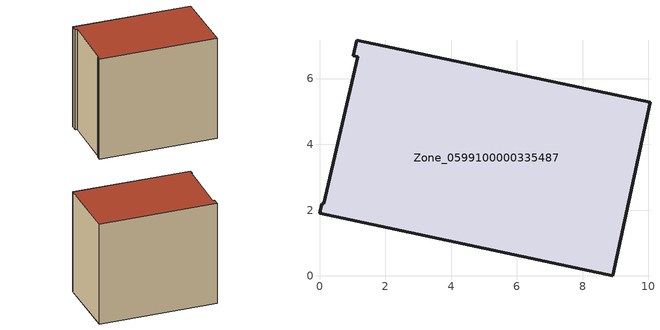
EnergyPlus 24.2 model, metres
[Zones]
Zone_0599100000335487
 floor ground (C_G): 10.05,5.28 8.91,0 0,1.9 0.06,2.2 0.13,2.19 1.17,6.67 1.03,6.69 1.13,7.17 z0
 wall outside (C_F): 1.13,7.17 1.03,6.69 1.17,6.67 0.13,2.19 0.06,2.2 0,1.9 8.91,0 10.05,5.28 1.13,7.17 z0:8.13
 roof outside (C_R): 0.13,2.19 0.06,2.2 0,1.9 8.91,0 10.05,5.28 1.13,7.17 1.03,6.69 1.17,6.67 z8.13
[BUILDING]
Pand.0599100000335487: North Axis=0; Terrain=City; Loads Convergence Tolerance Value=0.04; Temperature Convergence Tolerance Value=0.4; Solar Distribution=FullExterior; Maximum Number of Warmup Days=25; Minimum Number of Warmup Days=1
[Site:Location]
Rotterdam.The.Hague.AP_ZH_NLD Design_Conditions: Latitude=51.96; Longitude=4.45; Time Zone=1; Elevation=-4.5
[SITE:GROUNDTEMPERATURE:BUILDINGSURFACE]
18, 18, 18, 18, 18, 18, 18, 18, 18, 18, 18, 18
[MATERIAL] Thermal Absorptance=0.9; Solar Absorptance=0.7; Visible Absorptance=0.7
Name | Roughness | Thickness | Conductivity | Density | Specific Heat
G.TI.1975-1991 | MediumSmooth | 0.15 | 0.288461 | 540 | 1210
F.TI.1975-1991 | Rough | 0.3 | 0.230769 | 1920 | 840
R.TI.1975-1991 | MediumRough | 0.2 | 0.153846 | 1500 | 1000
[CONSTRUCTION]
C_G: G.TI.1975-1991
C_F: F.TI.1975-1991
C_R: R.TI.1975-1991
[ZONE]
Zone_0599100000335487: Type=1; Multiplier=1; Ceiling Height=Autocalculate; Volume=Autocalculate; Floor Area=autocalculate; Part of Total Floor Area=Yes
[ZONEINFILTRATION:DESIGNFLOWRATE]
Infil_Zone_0599100000335487: Zone or ZoneList or Space or SpaceList=Zone_0599100000335487; Schedule=AlwaysOn; Design Flow Rate Calculation Method=Flow/Area; Flow Rate per Floor Area=0.003; Constant Term Coefficient=1; Temperature Term Coefficient=0; Velocity Term Coefficient=0; Velocity Squared Term Coefficient=0
[HVACTEMPLATE:ZONE:IDEALLOADSAIRSYSTEM]
Zone_0599100000335487: Maximum Heating Supply Air Temperature=50; Minimum Cooling Supply Air Temperature=13; Maximum Heating Supply Air Humidity Ratio=0.0156; Minimum Cooling Supply Air Humidity Ratio=0.0077; Heating Limit=NoLimit; Cooling Limit=NoLimit; Dehumidification Control Type=ConstantSensibleHeatRatio; Cooling Sensible Heat Ratio=0.7; Dehumidification Setpoint=60; Humidification Control Type=None; Humidification Setpoint=30; Outdoor Air Method=None; Outdoor Air Flow Rate per Person=0.00944; Outdoor Air Flow Rate per Zone Floor Area=0; Outdoor Air Flow Rate per Zone=0; Demand Controlled Ventilation Type=None; Outdoor Air Economizer Type=NoEconomizer; Heat Recovery Type=None; Sensible Heat Recovery Effectiveness=0.7; Latent Heat Recovery Effectiveness=0.65
[ZONECONTROL:THERMOSTAT]
ThermostatControl_Zone_0599100000335487: Zone or ZoneList=Zone_0599100000335487; Control Type Schedule=DualSetpointControlType; Control 1=Thermostat_Zone_0599100000335487; Temperature Difference Between Cutout And Setpoint=0
[THERMOSTATSETPOINT:DUALSETPOINT]
Thermostat_Zone_0599100000335487: Heating Setpoint Temperature Schedule=HeatingSetpoint_Zone_0599100000335487; Cooling Setpoint Temperature Schedule=CoolingSetpoint_Zone_0599100000335487
[SCHEDULE:COMPACT]
HeatingSetpoint_Zone_0599100000335487: Through: 12/31, For: AllDays, Until: 24:00, 21
CoolingSetpoint_Zone_0599100000335487: Through: 12/31, For: AllDays, Until: 24:00, 24
DualSetpointControlType: Through: 12/31, For: AllDays, Until: 24:00, 4
AlwaysOn: Through: 12/31, For: AllDays, Until: 24:00, 1
